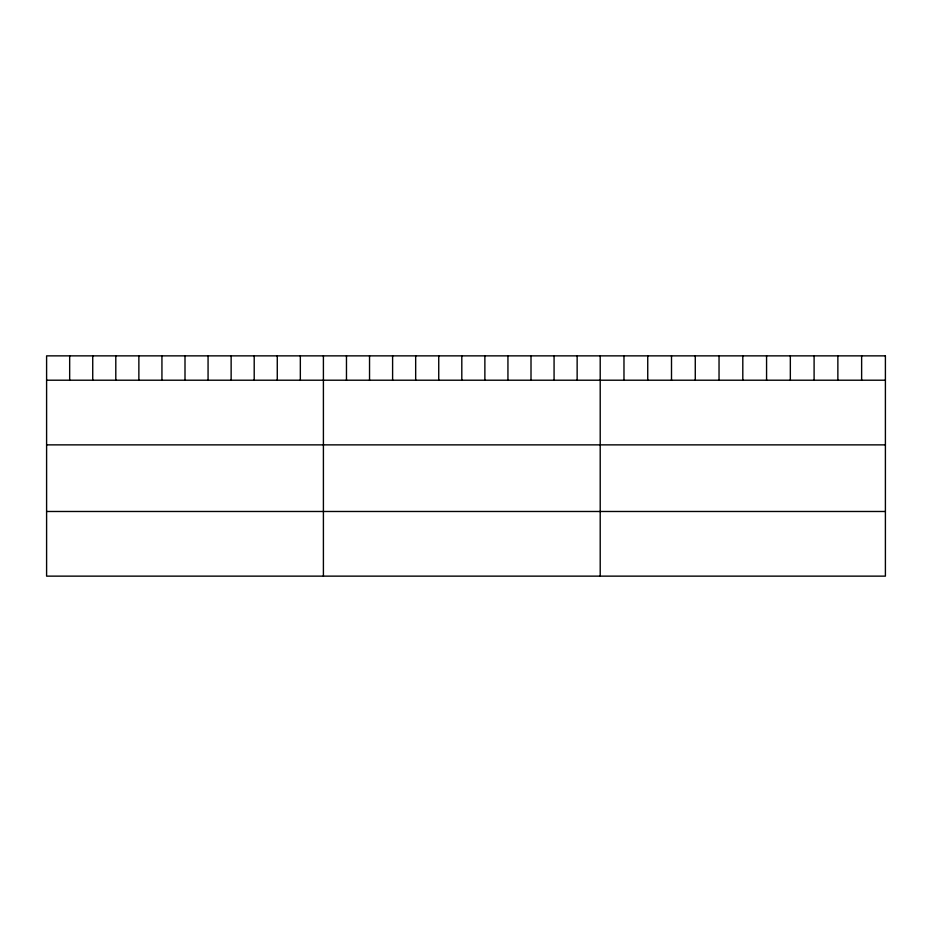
<?xml version="1.0" encoding="UTF-8"?>
<svg xmlns="http://www.w3.org/2000/svg" width="932" height="932" viewBox="0 0 932 932"><rect width="100%" height="100%" fill="white"/><g stroke="black" fill="none" stroke-linecap="round" stroke-linejoin="round"><path stroke-width="1.4" d="M46.6 380.209L885.4 380.209M46.6 444.867L885.4 444.867M46.6 511.482L885.4 511.482M861.634 355.861L861.634 380.209M837.868 355.861L837.868 380.209M814.102 355.861L814.102 380.209M790.336 355.861L790.336 380.209M766.57 355.861L766.57 380.209M742.804 355.861L742.804 380.209M719.038 355.861L719.038 380.209M695.272 355.861L695.272 380.209M671.506 355.861L671.506 380.209M647.74 355.861L647.74 380.209M623.974 355.861L623.974 380.209M600.208 355.861L600.208 576.139M577.141 355.861L577.141 380.209M554.074 355.861L554.074 380.209M531.007 355.861L531.007 380.209M507.94 355.861L507.94 380.209M484.873 355.861L484.873 380.209M461.806 355.861L461.806 380.209M438.739 355.861L438.739 380.209M415.672 355.861L415.672 380.209M392.605 355.861L392.605 380.209M369.538 355.861L369.538 380.209M346.471 355.861L346.471 380.209M323.404 355.861L323.404 576.139M300.337 355.861L300.337 380.209M277.27 355.861L277.27 380.209M254.203 355.861L254.203 380.209M231.136 355.861L231.136 380.209M208.069 355.861L208.069 380.209M185.002 355.861L185.002 380.209M161.935 355.861L161.935 380.209M138.868 355.861L138.868 380.209M115.801 355.861L115.801 380.209M92.734 355.861L92.734 380.209M69.667 355.861L69.667 380.209M885.4 355.861L46.6 355.861L46.6 576.139L885.4 576.139L885.4 355.861"/></g></svg>
